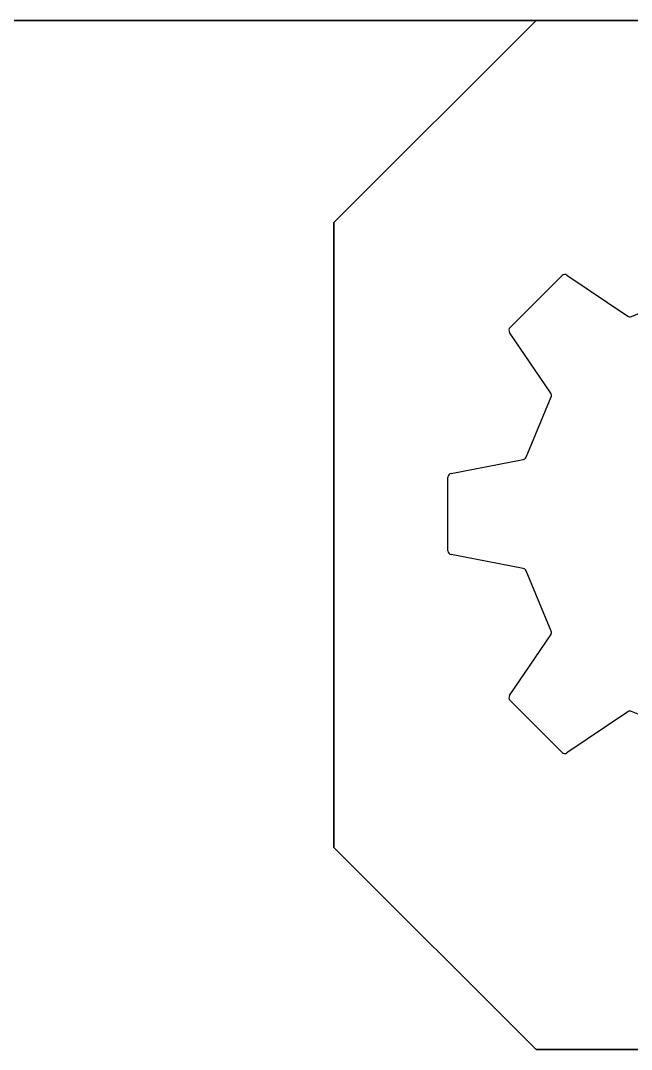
# Model space of a CAD drawing. Header units: inches. Extents: x 1 to 33.8, y 0.5 to 21.5.
# Drawn here: x 32.094 to 32.85, y 20.227 to 21.5 of the extents above; entities that cross this region are included whole.
import ezdxf

# ---------------------------------------------------------------- set-up
doc = ezdxf.new("R2010")
doc.units = ezdxf.units.IN
doc.header["$LTSCALE"] = 2
doc.header["$MEASUREMENT"] = 0
doc.layers.get('0').update_dxf_attribs({"lineweight": 25})
for name, color, linetype, lineweight in [('Sketch Geometry (ANSI)', 7, 'Continuous', 25), ('TITLE', 7, 'Continuous', 35), ('Title (ANSI)', 7, 'Continuous', 50)]:
    doc.layers.add(name, color=color, linetype=linetype, lineweight=lineweight)
doc.styles.add('Text Style133', font='tahoma.ttf', dxfattribs={"width": 0.8999999761581421})
doc.styles.add('Text Style260', font='tahomabd.ttf', dxfattribs={"width": 0.8999999761581421})
doc.styles.add('Text Style71', font='tahoma.ttf')

# ---------------------------------------------------------------- blocks, each defined once
blk = doc.blocks.new('Borders B-Size')
at = {"layer": 'TITLE'}
blk.add_line((0.624999999999998, 10.75), (16.75, 10.75), dxfattribs=at)
blk = doc.blocks.new('Title Blocks 3DPW')
at = {"layer": 'Sketch Geometry (ANSI)', "color": 7, "linetype": 'Continuous', "lineweight": 25}
for p, q in [((16.10449443482219, 10.59658638627966), (16.13663009084884, 10.62872204230631)), ((16.13967199771754, 10.62901279308452), (16.1772842406461, 10.60356623520024)), ((16.17954753147763, 10.60333673137528), (16.21689643841592, 10.61880715516893)), ((16.12965024192825, 10.5559322364824), (16.10420368404397, 10.59354447941096)), ((16.11440932195957, 10.51632003871258), (16.12987974575322, 10.55366894565087)), ((16.0680573442856, 10.50627949573616), (16.11264664995386, 10.51488193412875)), ((16.06611198315792, 10.45847627032601), (16.06611198315792, 10.50392295091465)), ((16.11264664995386, 10.44751728711191), (16.06805734428561, 10.4561197255045)), ((16.12987974575322, 10.40873027558979), (16.11440932195957, 10.44607918252808)), ((16.10420368404397, 10.3688547418297), (16.12965024192826, 10.40646698475826)), ((16.13663009084884, 10.33367717893435), (16.10449443482219, 10.365812834961)), ((16.1772842406461, 10.35883298604042), (16.13967199771754, 10.33338642815614)), ((16.21689643841592, 10.34359206607173), (16.17954753147763, 10.35906248986538))]:
    blk.add_line(p, q, dxfattribs=at)
for centre, radius, start, end in [((16.13832714712369, 10.62702498603146), 0.002400000000000135, 55.91968861726185, 135), ((16.17862909123995, 10.6055540422533), 0.002399999999999808, 235.9196886170951, 292.5000000000218), ((16.10619149109704, 10.59488933000481), 0.002400000000000086, 135, 214.0803113827381), ((16.12766243487519, 10.55458738588854), 0.002400000000000132, 337.500000000009, 34.08031138283088), ((16.11219201108154, 10.51723847895026), 0.002400000000000048, 280.9196886171915, 337.4999999999782), ((16.06851198315792, 10.50392295091465), 0.002400000000000021, 100.9196886171977, 180), ((16.06851198315792, 10.45847627032601), 0.002400000000000026, 180, 259.0803113828086), ((16.11219201108154, 10.4451607422904), 0.002400000000000002, 22.5000000000835, 79.08031138280857), ((16.12766243487519, 10.40781183535212), 0.00239999999999989, 325.9196886172618, 22.50000000002182), ((16.10619149109704, 10.36750989123585), 0.002400000000000023, 145.9196886172066, 224.9999999999292), ((16.17862909123995, 10.35684517898736), 0.002400000000000018, 67.4999999999782, 124.0803113829049), ((16.13832714712369, 10.3353742352092), 0.002400000000000086, 224.9999999999292, 304.0803113828122)]:
    blk.add_arc(centre, radius, start, end, dxfattribs=at)
at = {"layer": 'TITLE'}
for p, q in [((16.12056226283552, 10.78650921861386), (15.99556226283551, 10.66150921861386)), ((16.12056226283552, 10.78650921861386), (16.50460035672961, 10.78650921861386)), ((15.99556226283551, 10.27487578178808), (15.99556226283551, 10.66150921861386)), ((16.12056226283551, 10.14987578178808), (15.99556226283551, 10.27487578178808)), ((16.50460035672961, 10.14987578178808), (16.12056226283551, 10.14987578178808))]:
    blk.add_line(p, q, dxfattribs=at)
at = {"layer": 'TITLE', "color": 7, "style": 'Text Style133', "width": 0.9}
blk.add_attdef('PART_NUMBER_001', (16.56688816874242, 3.073301468613359), '', height=0.1000000031914298, rotation=90, dxfattribs=at)
at = {"layer": 'TITLE', "color": 7, "style": 'Text Style71'}
blk.add_attdef('DESCRIPTION_001', (16.59210613274202, 0.3842650116181863), '', height=0.1399999997747226, rotation=89.99999999998299, dxfattribs=at)
at = {"layer": 'Title (ANSI)', "color": 7, "style": 'Text Style260', "width": 0.9}
blk.add_attdef('CUSTOMER_001', (16.23920807644805, 0.3972007583186815), '', height=0.1700000030787911, rotation=90, dxfattribs=at)

msp = doc.modelspace()

# ---------------------------------------------------------------- block references
at = {"xscale": 2, "yscale": 2, "zscale": 2}
for name, p in [('Borders B-Size', (0, 0)), ('Title Blocks 3DPW', (0.4907992865407513, -0.07301843722772211))]:
    msp.add_blockref(name, p, dxfattribs=at)

doc.saveas('drawing.dxf')
